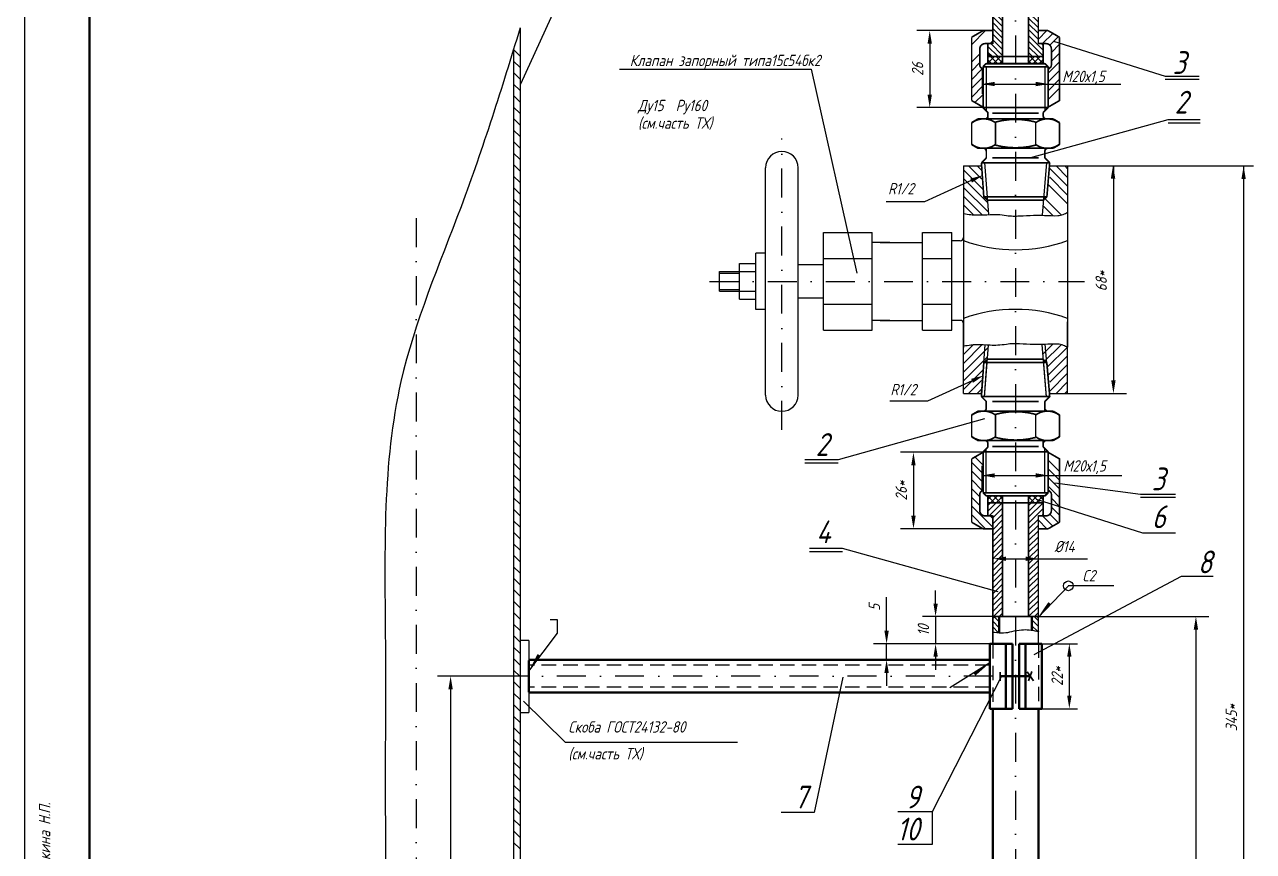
# Model space of a CAD drawing. Header units: inches. Extents: x 0 to 1942, y 0 to 841.
# Drawn here: x 0 to 377.9, y 401.4 to 655.9 of the extents above; entities that cross this region are included whole.
import ezdxf

# ---------------------------------------------------------------- set-up
doc = ezdxf.new("R2010")
doc.units = ezdxf.units.IN
doc.header["$LTSCALE"] = 0.7
doc.header["$MEASUREMENT"] = 0
doc.linetypes.add('DASHDOT', pattern=[25.4, 12.7, -6.35, 0, -6.35])
doc.linetypes.add('HIDDEN', pattern=[9.525, 6.35, -3.175])
doc.styles.get("Standard").update_dxf_attribs({"font": 'romand.shx', "width": 0.8, "oblique": 15, "height": 3.5})
doc.dimstyles.get("Standard").update_dxf_attribs({"dimtxt": 3.5, "dimasz": 4, "dimexe": 4, "dimexo": 0, "dimgap": 2, "dimtad": 1, "dimdec": 0, "dimdsep": 46, "dimtxsty": 'Standard', "dimcen": 0.09, "dimadec": 0, "dimazin": 0, "dimtfac": 1, "dimtdec": 0, "dimtmove": 0, "dimatfit": 3, "dimfxl": 0, "dimtolj": 1, "dimtzin": 0, "dimlwd": 25, "dimlwe": 25, "dimarcsym": 0})

# ---------------------------------------------------------------- blocks, each defined once
blk = doc.blocks.new('*X140')
at = {"color": 0}
for p, q in [((659.41, 734.85), (661.46, 736.89)), ((659.41, 736.65), (659.66, 736.89)), ((661.53, 735.79), (660.44, 736.89)), ((661.53, 734), (659.41, 736.12)), ((659.41, 733.05), (661.53, 735.17)), ((661.35, 732.39), (659.41, 734.32)), ((660.55, 732.39), (661.53, 733.38)), ((659.55, 732.39), (659.41, 732.52))]:
    blk.add_line(p, q, dxfattribs=at)
blk = doc.blocks.new('*D392')
at = {"color": 0, "lineweight": 25}
for p, q in [((294.74, 524.24), (269.33, 524.24)), ((273.33, 520.24), (273.33, 504.69)), ((295.5, 500.69), (269.33, 500.69))]:
    blk.add_line(p, q, dxfattribs=at)
for points in [[(272.67, 520.24), (274, 520.24), (273.33, 524.24)], [(272.67, 504.69), (274, 504.69), (273.33, 500.69)]]:
    blk.add_solid(points, dxfattribs=at)
at = {"layer": 'DEFPOINTS', "color": 0, "lineweight": 25}
for p in [(294.74, 524.24), (273.33, 500.69), (295.5, 500.69)]:
    blk.add_point(p, dxfattribs=at)
at = {"color": 0, "lineweight": 25, "insert": (269.58, 512.46), "char_height": 3.5, "attachment_point": 5, "rotation": 90}
blk.add_mtext('\\A1;26*', dxfattribs=at)
blk = doc.blocks.new('*D393')
at = {"color": 0, "lineweight": 25}
for p, q in [((294.74, 653.99), (274.34, 653.99)), ((278.34, 649.99), (278.34, 634.31)), ((294.74, 630.31), (274.34, 630.31))]:
    blk.add_line(p, q, dxfattribs=at)
for points in [[(277.67, 649.99), (279, 649.99), (278.34, 653.99)], [(277.67, 634.31), (279, 634.31), (278.34, 630.31)]]:
    blk.add_solid(points, dxfattribs=at)
at = {"layer": 'DEFPOINTS', "color": 0, "lineweight": 25}
for p in [(294.74, 653.99), (278.34, 630.31), (294.74, 630.31)]:
    blk.add_point(p, dxfattribs=at)
at = {"color": 0, "lineweight": 25, "insert": (274.59, 642.15), "char_height": 3.5, "attachment_point": 5, "rotation": 90}
blk.add_mtext('\\A1;26', dxfattribs=at)
blk = doc.blocks.new('*D395')
at = {"color": 0, "lineweight": 25}
for p, q in [((280.14, 477.69), (280.14, 481.69)), ((297.74, 473.69), (276.14, 473.69)), ((280.14, 473.69), (280.14, 465.33)), ((296.79, 465.33), (276.14, 465.33)), ((280.14, 461.33), (280.14, 457.33))]:
    blk.add_line(p, q, dxfattribs=at)
for points in [[(279.47, 477.69), (280.81, 477.69), (280.14, 473.69)], [(279.47, 461.33), (280.81, 461.33), (280.14, 465.33)]]:
    blk.add_solid(points, dxfattribs=at)
at = {"layer": 'DEFPOINTS', "color": 0, "lineweight": 25}
for p in [(297.74, 473.69), (280.14, 465.33), (296.79, 465.33)]:
    blk.add_point(p, dxfattribs=at)
at = {"color": 0, "lineweight": 25, "insert": (276.39, 469.51), "char_height": 3.5, "attachment_point": 5, "rotation": 90}
blk.add_mtext('\\A1;10', dxfattribs=at)
blk = doc.blocks.new('*D396')
at = {"color": 0, "lineweight": 25}
for p, q in [((265.07, 469.33), (265.07, 479.69)), ((296.79, 465.33), (261.07, 465.33)), ((265.07, 460.33), (265.07, 465.33)), ((296.79, 460.33), (261.07, 460.33)), ((265.07, 456.33), (265.07, 452.33))]:
    blk.add_line(p, q, dxfattribs=at)
for points in [[(264.4, 469.33), (265.74, 469.33), (265.07, 465.33)], [(264.4, 456.33), (265.74, 456.33), (265.07, 460.33)]]:
    blk.add_solid(points, dxfattribs=at)
at = {"layer": 'DEFPOINTS', "color": 0, "lineweight": 25}
for p in [(265.07, 465.33), (296.79, 465.33), (296.79, 460.33)]:
    blk.add_point(p, dxfattribs=at)
at = {"color": 0, "lineweight": 25, "insert": (261.32, 476.51), "char_height": 3.5, "attachment_point": 5, "rotation": 90}
blk.add_mtext('\\A1;5', dxfattribs=at)
blk = doc.blocks.new('*D454')
at = {"color": 0, "lineweight": 25}
for p, q in [((155.11, 455.33), (127, 455.33)), ((131, 451.33), (131, 277.69)), ((152.39, 273.69), (127, 273.69))]:
    blk.add_line(p, q, dxfattribs=at)
for points in [[(130.33, 451.33), (131.66, 451.33), (131, 455.33)], [(130.33, 277.69), (131.66, 277.69), (131, 273.69)]]:
    blk.add_solid(points, dxfattribs=at)
at = {"layer": 'DEFPOINTS', "color": 0, "lineweight": 25}
for p in [(155.11, 455.33), (131, 273.69), (152.39, 273.69)]:
    blk.add_point(p, dxfattribs=at)
at = {"color": 0, "lineweight": 25, "insert": (127.25, 364.51), "char_height": 3.5, "attachment_point": 5, "rotation": 90}
blk.add_mtext('\\A1;180**', dxfattribs=at)

msp = doc.modelspace()

# ---------------------------------------------------------------- hatches: boundary and pattern name
at = {"lineweight": 25}
h = msp.add_hatch(dxfattribs=at)
h.set_pattern_fill('ANSI31', color=256, scale=10, angle=90, style=0)
h.set_pattern_definition([(135, (-889.3834, -201.7328), (-0.8838835, -0.8838835), [])])
h.paths.add_polyline_path([(300.74, 680.99), (297.74, 680.99), (297.74, 649.99), (296.24, 649.99), (296.24, 646.77), (297.01, 645.99), (300.74, 645.99)])
h.paths.add_polyline_path([(308.74, 645.99), (313.24, 645.99), (313.24, 649.52), (312.77, 649.99), (311.74, 649.99), (311.74, 680.99), (308.74, 680.99)])

# ---------------------------------------------------------------- linework, layer by layer
for p, q in [((0, 841), (0, 0)), ((294.72, 642.87), (295.72, 643.87)), ((295.72, 643.87), (313.73, 643.87)), ((295.72, 643.87), (313.73, 643.87)), ((295.72, 643.87), (313.73, 643.87)), ((295.72, 643.87), (313.73, 643.87)), ((295.72, 643.87), (313.73, 643.87)), ((295.72, 643.81), (313.73, 643.81)), ((295.72, 643.81), (313.73, 643.81)), ((295.72, 643.81), (313.73, 643.81)), ((295.72, 643.81), (313.73, 643.81)), ((295.72, 643.81), (313.73, 643.81)), ((295.72, 643.81), (313.73, 643.81)), ((295.72, 643.81), (313.73, 643.81)), ((295.74, 642.87), (295.74, 630.31)), ((314.73, 642.87), (313.73, 643.87)), ((313.74, 642.87), (313.74, 629.31)), ((182.91, 642.17), (241.92, 642.17)), ((294.74, 640.81), (294.74, 630.31)), ((295.74, 641.81), (295.74, 629.31)), ((313.74, 641.81), (313.74, 630.31)), ((313.74, 641.8), (313.74, 629.31)), ((314.74, 640.81), (314.74, 630.31)), ((296.24, 628.81), (294.74, 630.31)), ((294.74, 630.31), (314.73, 630.31)), ((295.74, 629.31), (295.78, 629.31)), ((295.74, 629.31), (295.78, 629.31)), ((296.24, 628.81), (296.24, 626.81)), ((298.11, 628.63), (311.57, 628.63)), ((313.24, 628.81), (314.74, 630.31)), ((313.24, 628.81), (313.24, 626.81)), ((313.74, 629.31), (313.7, 629.31)), ((293.15, 626.81), (304.74, 626.81)), ((316.33, 626.81), (304.74, 626.81)), ((314.52, 626.81), (314.24, 626.81)), ((304.74, 617.81), (293.15, 617.81)), ((295.74, 617.81), (295.74, 614.81)), ((304.74, 617.81), (316.33, 617.81)), ((313.74, 617.81), (313.74, 614.81)), ((316.33, 617.81), (314.52, 617.81)), ((288.74, 612.34), (288.74, 556.97)), ((295.74, 614.81), (294.22, 613.29)), ((295.23, 613.38), (296.36, 597.38)), ((295.74, 614.81), (295.79, 614.81)), ((314.24, 613.39), (312.88, 597.17)), ((313.74, 614.81), (315.26, 613.29)), ((320.74, 612.34), (320.74, 556.59)), ((227.87, 541.85), (227.87, 611.82)), ((237.87, 541.85), (237.87, 611.82)), ((288.74, 611.84), (288.74, 556.47)), ((291.03, 607.83), (276.7, 601.34)), ((294.97, 602.84), (296.04, 601.91)), ((296.16, 601.81), (313.14, 601.81)), ((314.36, 602.84), (313.28, 601.93)), ((245.65, 561.84), (245.65, 591.84)), ((260.65, 561.84), (260.65, 591.84)), ((276.1, 561.84), (276.1, 591.84)), ((285.1, 561.84), (285.1, 591.84)), ((266.1, 588.84), (260.65, 588.84)), ((263.06, 588.84), (276.1, 588.84)), ((287.74, 589.34), (285.1, 589.34)), ((219.87, 571.34), (219.87, 582.34)), ((219.87, 582.34), (224.87, 582.34)), ((224.87, 568.17), (224.87, 585.51)), ((227.87, 585.51), (224.87, 585.51)), ((245.65, 581.97), (237.87, 581.97)), ((213.73, 573.84), (213.73, 579.84)), ((213.73, 579.84), (224.87, 579.84)), ((213.73, 579.34), (219.87, 579.34)), ((213.73, 574.34), (219.87, 574.34)), ((213.73, 573.84), (224.87, 573.84)), ((219.87, 571.34), (224.87, 571.34)), ((245.65, 571.71), (237.87, 571.71)), ((227.87, 568.17), (224.87, 568.17)), ((266.1, 564.84), (260.65, 564.84)), ((263.06, 564.84), (276.1, 564.84)), ((287.74, 564.84), (285.1, 564.84)), ((288.74, 542.34), (288.74, 564.34)), ((320.74, 542.34), (320.74, 564.4)), ((294.3, 542.34), (295.36, 557.33)), ((295.23, 541.25), (296.36, 557.23)), ((314.25, 541.23), (312.89, 557.43)), ((315.16, 542.34), (313.88, 557.55)), ((294.97, 551.84), (296.04, 552.77)), ((295.23, 541.3), (296.04, 552.77)), ((296.16, 552.87), (313.14, 552.87)), ((314.36, 551.84), (313.28, 552.75)), ((314.24, 541.29), (313.28, 552.75)), ((291.35, 546.23), (277.7, 540.01)), ((295.74, 539.87), (294.22, 541.4)), ((313.74, 539.87), (315.26, 541.4)), ((304.74, 536.87), (293.15, 536.87)), ((295.74, 539.87), (295.79, 539.87)), ((295.74, 536.87), (295.74, 539.87)), ((304.74, 536.87), (316.33, 536.87)), ((313.74, 536.87), (313.74, 539.87)), ((316.33, 536.87), (314.52, 536.87)), ((293.15, 527.87), (304.74, 527.87)), ((296.24, 525.87), (294.74, 524.37)), ((295.74, 525.37), (295.78, 525.37)), ((295.74, 512.87), (295.74, 525.37)), ((295.74, 525.37), (295.78, 525.37)), ((296.24, 525.87), (296.24, 527.87)), ((298.11, 526.05), (311.57, 526.05)), ((316.33, 527.87), (304.74, 527.87)), ((313.24, 525.87), (313.24, 527.87)), ((313.24, 525.87), (314.74, 524.37)), ((313.74, 525.37), (313.7, 525.37)), ((313.74, 512.88), (313.74, 525.37)), ((313.74, 511.81), (313.74, 525.37)), ((314.52, 527.87), (314.24, 527.87)), ((294.74, 513.87), (294.74, 524.37)), ((294.74, 524.37), (314.73, 524.37)), ((295.74, 511.81), (295.74, 524.37)), ((313.74, 512.87), (313.74, 524.37)), ((314.74, 513.87), (314.74, 524.37)), ((294.72, 511.81), (295.72, 510.81)), ((295.72, 510.87), (313.73, 510.87)), ((295.72, 510.87), (313.73, 510.87)), ((295.72, 510.87), (313.73, 510.87)), ((295.72, 510.87), (313.73, 510.87)), ((295.72, 510.87), (313.73, 510.87)), ((295.72, 510.87), (313.73, 510.87)), ((295.72, 510.87), (313.73, 510.87)), ((295.72, 510.81), (313.73, 510.81)), ((295.72, 510.81), (313.73, 510.81)), ((295.72, 510.81), (313.73, 510.81)), ((295.72, 510.81), (313.73, 510.81)), ((295.72, 510.81), (313.73, 510.81)), ((314.73, 511.81), (313.73, 510.81)), ((311.49, 473.23), (320.99, 483.15)), ((320.93, 483.28), (334.93, 483.28)), ((309.74, 473.69), (309.74, 469.53)), ((155.03, 456.91), (163.84, 468.6)), ((155.11, 466.33), (155.11, 444.22)), ((296.81, 459.44), (284.47, 451.74))]:
    msp.add_line(p, q)
at = {"lineweight": 50}
for p, q in [((20, 836), (20, 5)), ((299.74, 473.69), (299.74, 468.68)), ((309.74, 473.69), (309.74, 469.53)), ((296.79, 465.33), (296.79, 445.33)), ((303.79, 465.33), (296.79, 465.33)), ((312.79, 465.33), (305.79, 465.33)), ((312.79, 465.33), (312.79, 445.33)), ((155.07, 460.2), (155.07, 450.42)), ((296.79, 460.33), (155.11, 460.33)), ((309.25, 455.33), (300.03, 455.33)), ((296.79, 450.33), (155.11, 450.33)), ((303.79, 445.33), (296.79, 445.33)), ((297.74, 445.33), (297.74, 383.69)), ((312.79, 445.33), (305.79, 445.33)), ((311.74, 445.33), (311.74, 330.69))]:
    msp.add_line(p, q, dxfattribs=at)
at = {"linetype": 'DASHDOT'}
for p, q in [((304.74, 777.62), (304.74, 330.69)), ((232.87, 531.14), (232.87, 620.76)), ((120.39, 596.27), (120.39, 210.6)), ((210.66, 576.84), (325.97, 576.84))]:
    msp.add_line(p, q, dxfattribs=at)
at = {"lineweight": 25}
for p, q in [((152.64, 637.58), (174.14, 685.17)), ((316.44, 650.78), (350.75, 640.03)), ((152.39, 646.14), (150.39, 648.14)), ((152.39, 642.6), (150.39, 644.6)), ((152.39, 639.07), (150.39, 641.07)), ((241.92, 642.17), (255.93, 579.39)), ((350.75, 640.03), (361.22, 640.03)), ((350.75, 639.03), (361.22, 639.03)), ((152.39, 635.53), (150.39, 637.53)), ((152.39, 632), (150.39, 634)), ((152.39, 628.46), (150.39, 630.46)), ((152.39, 624.92), (150.39, 626.92)), ((309.46, 614.97), (351.63, 626.6)), ((351.63, 626.6), (361.51, 626.6)), ((351.63, 625.6), (361.51, 625.6)), ((152.39, 621.39), (150.39, 623.39)), ((152.39, 617.85), (150.39, 619.85)), ((152.39, 614.32), (150.39, 616.32)), ((152.39, 610.78), (150.39, 612.78)), ((320.74, 612.34), (377.88, 612.34)), ((334.82, 612.34), (334.82, 546.34)), ((374.86, 612.34), (374.86, 277.62)), ((152.39, 607.25), (150.39, 609.25)), ((152.39, 603.71), (150.39, 605.71)), ((152.39, 600.18), (150.39, 602.18)), ((276.7, 601.34), (264.99, 601.34)), ((152.39, 596.64), (150.39, 598.64)), ((152.39, 593.1), (150.39, 595.1)), ((152.39, 589.57), (150.39, 591.57)), ((152.39, 586.03), (150.39, 588.03)), ((152.39, 582.5), (150.39, 584.5)), ((152.39, 578.96), (150.39, 580.96)), ((152.39, 575.43), (150.39, 577.43)), ((152.39, 571.89), (150.39, 573.89)), ((152.39, 568.36), (150.39, 570.36)), ((152.39, 564.82), (150.39, 566.82)), ((152.39, 561.28), (150.39, 563.28)), ((152.39, 557.75), (150.39, 559.75)), ((152.39, 554.21), (150.39, 556.21)), ((152.39, 550.68), (150.39, 552.68)), ((152.39, 547.14), (150.39, 549.14)), ((152.39, 543.61), (150.39, 545.61)), ((152.39, 540.07), (150.39, 542.07)), ((320.74, 542.34), (338.82, 542.34)), ((152.39, 536.54), (150.39, 538.54)), ((277.7, 540.01), (266.04, 540.01)), ((152.39, 533), (150.39, 535)), ((295.19, 534.54), (250.19, 521.87)), ((152.39, 529.47), (150.39, 531.47)), ((152.39, 525.93), (150.39, 527.93)), ((152.39, 522.39), (150.39, 524.39)), ((250.19, 521.87), (239.96, 521.87)), ((152.39, 518.86), (150.39, 520.86)), ((250.19, 520.87), (239.96, 520.87)), ((152.39, 515.32), (150.39, 517.32)), ((316.81, 514.87), (343.12, 511.39)), ((152.39, 511.79), (150.39, 513.79)), ((152.39, 508.25), (150.39, 510.25)), ((343.12, 511.39), (353.9, 511.39)), ((343.12, 510.39), (353.9, 510.39)), ((152.39, 504.72), (150.39, 506.72)), ((311.07, 509.77), (343.76, 499.41)), ((152.39, 501.18), (150.39, 503.18)), ((152.39, 497.65), (150.39, 499.65)), ((343.76, 499.41), (353.9, 499.41)), ((152.39, 494.11), (150.39, 496.11)), ((152.39, 490.57), (150.39, 492.57)), ((251.5, 494.66), (241.36, 494.66)), ((251.5, 493.66), (241.36, 493.66)), ((299.37, 481.35), (251.5, 494.66)), ((301.83, 491.48), (326.89, 491.48)), ((152.39, 487.04), (150.39, 489.04)), ((152.39, 483.5), (150.39, 485.5)), ((310.45, 461.98), (355.8, 486.13)), ((355.8, 486.13), (365.46, 486.13)), ((152.39, 479.97), (150.39, 481.97)), ((152.39, 476.43), (150.39, 478.43)), ((152.39, 472.9), (150.39, 474.9)), ((163.84, 472.7), (161.57, 472.7)), ((163.84, 468.6), (163.84, 472.7)), ((299.74, 472.03), (298.23, 473.54)), ((311.74, 470.64), (309.74, 472.64)), ((311.74, 472.41), (310.46, 473.69)), ((311.74, 473.69), (364.19, 473.69)), ((152.39, 469.36), (150.39, 471.36)), ((299.74, 470.27), (297.74, 472.27)), ((299.53, 468.7), (297.74, 470.5)), ((311.46, 469.15), (309.74, 470.87)), ((360.19, 469.69), (360.19, 277.62)), ((152.39, 465.83), (150.39, 467.83)), ((155.11, 466.33), (152.39, 466.33)), ((312.79, 465.33), (323.77, 465.33)), ((152.39, 462.29), (150.39, 464.29)), ((321.27, 449.33), (321.27, 461.33)), ((152.39, 458.75), (150.39, 460.75)), ((152.39, 455.22), (150.39, 457.22)), ((152.39, 451.68), (150.39, 453.68)), ((251.65, 455.04), (242.82, 413.38)), ((300.36, 455.32), (279.05, 413.56)), ((304.07, 455.33), (303.79, 455.61)), ((152.39, 448.15), (150.39, 450.15)), ((152.39, 444.61), (150.39, 446.61)), ((153.37, 447.68), (166.27, 435.03)), ((152.39, 441.08), (150.39, 443.08)), ((152.39, 444.22), (155.11, 444.22)), ((312.79, 445.33), (323.77, 445.33)), ((152.39, 437.54), (150.39, 439.54)), ((152.39, 434.01), (150.39, 436.01)), ((166.27, 435.03), (219.27, 435.03)), ((152.39, 430.47), (150.39, 432.47)), ((152.39, 426.93), (150.39, 428.93)), ((152.39, 423.4), (150.39, 425.4)), ((152.39, 419.86), (150.39, 421.86)), ((152.39, 416.33), (150.39, 418.33)), ((152.39, 412.79), (150.39, 414.79)), ((242.82, 413.38), (232.65, 413.38)), ((279.05, 413.56), (268.53, 413.56)), ((279.05, 413.56), (279.05, 403.56)), ((152.39, 409.26), (150.39, 411.26)), ((152.39, 405.72), (150.39, 407.72)), ((152.39, 402.19), (150.39, 404.19)), ((279.05, 403.56), (268.53, 403.56))]:
    msp.add_line(p, q, dxfattribs=at)
at = {"linetype": 'Continuous'}
for p, q in [((152.39, 654.85), (152.39, 280.69)), ((150.39, 648.3), (150.39, 216.05)), ((294.72, 642.87), (314.74, 642.87)), ((293.15, 617.81), (304.74, 617.81)), ((316.33, 617.81), (304.74, 617.81)), ((288.74, 612.34), (294.3, 612.34)), ((288.74, 612.34), (294.3, 612.34)), ((288.74, 612.34), (294.24, 612.34)), ((315.16, 612.34), (320.74, 612.34)), ((315.16, 612.34), (320.74, 612.34)), ((315.24, 612.34), (320.74, 612.34)), ((294.97, 602.81), (304.74, 602.81)), ((295, 602.81), (314.36, 602.81)), ((314.36, 602.81), (304.74, 602.81)), ((245.65, 591.84), (260.65, 591.84)), ((276.1, 591.84), (285.1, 591.84)), ((245.65, 583.84), (260.65, 583.84)), ((276.1, 583.84), (285.1, 583.84)), ((245.65, 569.84), (260.65, 569.84)), ((276.1, 569.84), (285.1, 569.84)), ((245.65, 561.84), (260.65, 561.84)), ((276.1, 561.84), (285.1, 561.84)), ((294.97, 551.87), (304.74, 551.87)), ((295, 551.87), (314.36, 551.87)), ((314.36, 551.87), (304.74, 551.87)), ((288.74, 542.34), (294.24, 542.34)), ((315.24, 542.34), (320.74, 542.34)), ((293.15, 536.87), (304.74, 536.87)), ((316.33, 536.87), (304.74, 536.87)), ((294.72, 511.81), (314.74, 511.81))]:
    msp.add_line(p, q, dxfattribs=at)
at = {"color": 0}
for p, q in [((295.5, 653.99), (291.24, 649.73)), ((314.36, 653.99), (311.74, 651.37)), ((297.74, 650.84), (296.89, 649.99)), ((313.24, 649.52), (312.77, 649.99)), ((316.21, 653.14), (313.06, 649.99)), ((317.91, 652.15), (315.28, 649.52)), ((293.74, 646.84), (291.24, 644.34)), ((297.01, 645.99), (296.24, 646.77)), ((318.24, 649.79), (315.74, 647.29)), ((318.24, 647.09), (315.74, 644.59)), ((293.74, 644.15), (291.24, 641.65)), ((318.24, 644.4), (314.74, 640.9)), ((294.49, 642.2), (291.24, 638.95)), ((294.74, 639.76), (291.24, 636.26)), ((318.24, 641.7), (314.74, 638.2)), ((318.24, 639.01), (314.74, 635.51)), ((294.74, 637.06), (291.24, 633.56)), ((318.24, 636.32), (314.74, 632.82)), ((294.74, 634.38), (292.25, 631.88)), ((294.74, 634.37), (294.52, 634.15)), ((294.24, 608.35), (290.25, 612.34)), ((294.24, 611.05), (292.95, 612.34)), ((320.74, 608.79), (317.19, 612.34)), ((320.74, 611.49), (319.89, 612.34)), ((294.81, 605.09), (288.74, 611.16)), ((296.1, 601.11), (288.74, 608.47)), ((320.74, 606.1), (315.24, 611.6)), ((320.74, 603.41), (315.24, 608.91)), ((296.3, 598.21), (288.74, 605.77)), ((320.74, 600.71), (314.69, 606.76)), ((294.5, 597.32), (288.74, 603.08)), ((318.84, 597.22), (313.35, 602.72)), ((291.8, 597.32), (288.74, 600.38)), ((316.32, 597.05), (313.14, 600.23)), ((294.5, 557.36), (288.74, 551.6)), ((291.8, 557.36), (288.74, 554.3)), ((296.3, 556.47), (288.74, 548.91)), ((316.32, 557.63), (313.14, 554.45)), ((318.84, 557.46), (313.35, 551.96)), ((320.69, 556.61), (314.48, 550.4)), ((296.1, 553.57), (288.74, 546.21)), ((320.74, 553.97), (314.69, 547.92)), ((294.81, 549.59), (288.74, 543.52)), ((320.74, 551.27), (315.24, 545.77)), ((320.74, 548.58), (315.24, 543.08)), ((294.24, 546.33), (290.25, 542.34)), ((320.74, 545.89), (317.19, 542.34)), ((294.24, 543.63), (292.95, 542.34)), ((320.74, 543.19), (319.89, 542.34)), ((294.74, 520.3), (292.25, 522.8)), ((318.24, 518.36), (314.74, 521.86)), ((294.74, 517.62), (291.24, 521.12)), ((294.74, 514.92), (291.24, 518.42)), ((294.74, 520.31), (294.52, 520.53)), ((318.24, 515.67), (314.74, 519.17)), ((294.49, 512.48), (291.24, 515.73)), ((318.24, 512.98), (314.74, 516.48)), ((293.74, 510.53), (291.24, 513.03)), ((293.74, 507.84), (291.24, 510.34)), ((318.24, 510.28), (314.74, 513.78)), ((297.74, 501.15), (291.24, 507.65)), ((298.81, 508.69), (296.24, 506.12)), ((297.01, 508.69), (296.24, 507.91)), ((300.61, 508.69), (296.61, 504.69)), ((300.74, 507.03), (297.74, 504.03)), ((313.18, 508.69), (308.74, 504.25)), ((311.38, 508.69), (308.74, 506.05)), ((309.59, 508.69), (308.74, 507.84)), ((313.24, 506.95), (308.74, 502.45)), ((318.24, 507.59), (315.74, 510.09)), ((318.24, 504.89), (315.74, 507.39)), ((295.5, 500.69), (291.24, 504.95)), ((297.74, 503.84), (296.89, 504.69)), ((300.74, 505.23), (297.74, 502.23)), ((300.74, 503.43), (297.74, 500.43)), ((311.74, 503.66), (308.74, 500.66)), ((314.36, 500.69), (311.74, 503.31)), ((313.24, 505.16), (312.77, 504.69)), ((316.21, 501.54), (313.06, 504.69)), ((317.91, 502.53), (315.28, 505.16)), ((300.74, 501.64), (297.74, 498.64)), ((300.74, 499.84), (297.74, 496.84)), ((311.74, 501.86), (308.74, 498.86)), ((311.74, 500.07), (308.74, 497.07)), ((300.74, 498.05), (297.74, 495.05)), ((300.74, 496.25), (297.74, 493.25)), ((311.74, 498.27), (308.74, 495.27)), ((311.74, 496.47), (308.74, 493.47)), ((300.74, 494.45), (297.74, 491.45)), ((300.74, 492.66), (297.74, 489.66)), ((311.74, 494.68), (308.74, 491.68)), ((311.74, 492.88), (308.74, 489.88)), ((300.74, 490.86), (297.74, 487.86)), ((300.74, 489.07), (297.74, 486.07)), ((311.74, 491.09), (308.74, 488.09)), ((311.74, 489.29), (308.74, 486.29)), ((311.74, 487.49), (308.74, 484.49)), ((300.74, 487.27), (297.74, 484.27)), ((300.74, 485.47), (297.74, 482.47)), ((311.74, 485.7), (308.74, 482.7)), ((311.74, 483.9), (308.74, 480.9)), ((300.74, 483.68), (297.74, 480.68)), ((300.74, 481.88), (297.74, 478.88)), ((300.74, 480.09), (297.74, 477.09)), ((311.74, 482.11), (308.74, 479.11)), ((311.74, 480.31), (308.74, 477.31)), ((300.74, 478.29), (297.74, 475.29)), ((300.74, 476.49), (297.93, 473.69)), ((311.74, 478.51), (308.74, 475.51)), ((311.74, 476.72), (308.74, 473.72)), ((297.74, 473.05), (298.38, 473.69)), ((300.74, 474.7), (299.73, 473.69)), ((311.74, 474.92), (310.51, 473.69))]:
    msp.add_line(p, q, dxfattribs=at)
at = {"color": 0, "linetype": 'ByBlock'}
for p, q in [((294.49, 642.2), (294.49, 634.56)), ((314.74, 641.98), (314.74, 634.56)), ((294.49, 637.56), (314.74, 637.56)), ((314.74, 637.56), (337.1, 637.56)), ((294.49, 512.48), (294.49, 520.12)), ((314.74, 512.7), (314.74, 520.12)), ((294.49, 517.12), (314.74, 517.12)), ((314.74, 517.12), (337.45, 517.12)), ((297.74, 473.69), (297.74, 489.03)), ((311.74, 473.69), (311.74, 489.03))]:
    msp.add_line(p, q, dxfattribs=at)
at = {"linetype": 'HIDDEN', "lineweight": 25}
for p, q in [((297.74, 465.19), (297.74, 445.42)), ((311.74, 465.41), (311.74, 444.84)), ((296.79, 458.73), (154.74, 458.73)), ((296.79, 451.93), (154.74, 451.93))]:
    msp.add_line(p, q, dxfattribs=at)
at = {"linetype": 'Continuous', "lineweight": 50}
for p, q in [((301.79, 465.33), (301.79, 445.33)), ((303.79, 465.33), (303.79, 445.33)), ((305.79, 465.33), (305.79, 445.33)), ((307.79, 465.33), (307.79, 445.33))]:
    msp.add_line(p, q, dxfattribs=at)
at = {"linetype": 'DASHDOT', "lineweight": 25}
msp.add_line((297.74, 455.33), (150.39, 455.33), dxfattribs=at)
at = {"lineweight": 35}
for p, q in [((300.03, 456.56), (300.03, 453.96)), ((308.3, 456.66), (310.23, 453.94)), ((309.78, 456.78), (308.7, 453.94))]:
    msp.add_line(p, q, dxfattribs=at)
at = {"const_width": 0.5}
for points in [[(297.74, 680.99), (297.74, 649.87)], [(300.74, 680.99), (300.74, 643.87)], [(308.74, 680.99), (308.74, 643.87)], [(311.74, 680.99), (311.74, 649.87)], [(294.74, 653.99), (291.24, 651.97)], [(294.74, 653.99), (297.74, 653.99)], [(311.74, 653.99), (314.73, 653.99)], [(314.73, 653.99), (318.24, 651.97)], [(291.24, 651.97), (291.24, 632.46)], [(295.34, 649.99), (297.74, 649.99)], [(296.24, 649.99), (296.24, 643.87)], [(296.24, 649.99), (297.74, 649.99)], [(311.74, 649.99), (313.24, 649.99)], [(311.74, 649.99), (314.14, 649.99)], [(313.24, 649.99), (313.24, 643.87)], [(318.24, 651.97), (318.24, 632.31)], [(293.74, 648.39), (293.74, 643.36)], [(296.24, 645.99), (313.24, 645.99)], [(315.74, 648.39), (315.74, 643.36)], [(294.03, 642.65), (294.74, 641.95)], [(294.74, 642.9), (295.72, 643.87)], [(294.74, 642.87), (294.74, 630.31)], [(295.72, 643.87), (313.73, 643.87)], [(314.73, 642.87), (313.73, 643.87)], [(314.74, 642.9), (313.76, 643.87)], [(314.74, 642.87), (314.74, 630.31)], [(315.45, 642.69), (314.74, 641.98)], [(314.74, 640.83), (314.74, 630.31)], [(294.89, 630.36), (291.24, 632.46)], [(314.59, 630.36), (318.24, 632.46)], [(296.09, 628.95), (294.74, 630.31)], [(294.74, 630.31), (304.74, 630.31)], [(296.24, 628.6), (296.24, 627.81)], [(297.62, 628.63), (304.74, 628.63)], [(314.74, 630.31), (304.74, 630.31)], [(311.86, 628.63), (304.74, 628.63)], [(313.24, 628.6), (313.24, 627.81)], [(313.24, 628.6), (313.24, 627.81)], [(313.39, 628.95), (314.74, 630.31)], [(313.39, 628.95), (314.74, 630.31)], [(293.15, 626.81), (291.24, 625.71)], [(291.24, 625.71), (291.24, 618.91)], [(304.74, 626.81), (293.15, 626.81)], [(298.56, 625.86), (298.56, 618.76)], [(304.74, 626.81), (316.33, 626.81)], [(310.92, 625.86), (310.92, 618.76)], [(316.33, 626.81), (314.24, 626.81)], [(316.33, 626.81), (318.24, 625.71)], [(316.33, 626.81), (318.24, 625.71)], [(318.24, 625.71), (318.24, 618.91)], [(318.24, 625.71), (318.24, 618.91)], [(293.15, 617.81), (291.24, 618.91)], [(293.15, 617.81), (304.74, 617.81)], [(295.74, 616.81), (295.74, 615.02)], [(316.33, 617.81), (304.74, 617.81)], [(313.74, 616.81), (313.74, 615.02)], [(313.74, 616.81), (313.74, 615.02)], [(314.52, 617.81), (316.33, 617.81)], [(316.33, 617.81), (318.24, 618.91)], [(316.33, 617.81), (318.24, 618.91)], [(294.23, 613.31), (294.97, 602.81)], [(295.59, 614.66), (294.24, 613.31)], [(294.24, 613.31), (304.74, 613.31)], [(297.62, 614.81), (304.74, 614.81)], [(311.86, 614.81), (304.74, 614.81)], [(315.24, 613.31), (304.74, 613.31)], [(313.89, 614.66), (315.24, 613.31)], [(313.89, 614.66), (315.24, 613.31)], [(315.24, 613.31), (314.36, 602.81)], [(294.97, 602.84), (296.16, 601.81)], [(294.97, 602.81), (304.73, 602.81)], [(296.16, 601.81), (313.14, 601.81)], [(314.36, 602.81), (304.75, 602.81)], [(314.36, 602.84), (313.14, 601.81)], [(314.36, 602.84), (313.28, 601.93)], [(294.23, 541.37), (294.97, 551.87)], [(294.97, 551.84), (296.16, 552.87)], [(294.97, 551.87), (304.73, 551.87)], [(296.16, 552.87), (313.14, 552.87)], [(314.36, 551.87), (304.75, 551.87)], [(314.36, 551.84), (313.14, 552.87)], [(314.36, 551.84), (313.28, 552.75)], [(315.24, 541.37), (314.36, 551.87)], [(294.24, 541.37), (304.74, 541.37)], [(295.59, 540.02), (294.24, 541.37)], [(315.24, 541.37), (304.74, 541.37)], [(313.89, 540.02), (315.24, 541.37)], [(313.89, 540.02), (315.24, 541.37)], [(293.15, 536.87), (291.24, 535.77)], [(293.15, 536.87), (304.74, 536.87)], [(295.74, 537.87), (295.74, 539.67)], [(297.62, 539.87), (304.74, 539.87)], [(311.86, 539.87), (304.74, 539.87)], [(316.33, 536.87), (304.74, 536.87)], [(313.74, 537.87), (313.74, 539.67)], [(313.74, 537.87), (313.74, 539.67)], [(314.52, 536.87), (316.33, 536.87)], [(316.33, 536.87), (318.24, 535.77)], [(316.33, 536.87), (318.24, 535.77)], [(291.24, 528.97), (291.24, 535.77)], [(298.56, 528.82), (298.56, 535.92)], [(310.92, 528.82), (310.92, 535.92)], [(318.24, 528.97), (318.24, 535.77)], [(318.24, 528.97), (318.24, 535.77)], [(293.15, 527.87), (291.24, 528.97)], [(316.33, 527.87), (318.24, 528.97)], [(316.33, 527.87), (318.24, 528.97)], [(304.74, 527.87), (293.15, 527.87)], [(296.09, 525.73), (294.74, 524.37)], [(296.24, 526.08), (296.24, 526.87)], [(297.62, 526.05), (304.74, 526.05)], [(304.74, 527.87), (316.33, 527.87)], [(311.86, 526.05), (304.74, 526.05)], [(313.24, 526.08), (313.24, 526.87)], [(313.24, 526.08), (313.24, 526.87)], [(313.39, 525.73), (314.74, 524.37)], [(313.39, 525.73), (314.74, 524.37)], [(316.33, 527.87), (314.24, 527.87)], [(294.89, 524.32), (291.24, 522.22)], [(291.24, 502.71), (291.24, 522.22)], [(294.74, 511.81), (294.74, 524.37)], [(294.74, 524.37), (304.74, 524.37)], [(314.74, 524.37), (304.74, 524.37)], [(314.59, 524.32), (318.24, 522.22)], [(314.74, 513.85), (314.74, 524.37)], [(314.74, 511.81), (314.74, 524.37)], [(318.24, 502.72), (318.24, 522.37)], [(293.74, 506.29), (293.74, 511.32)], [(294.03, 512.03), (294.74, 512.73)], [(294.74, 511.78), (295.72, 510.81)], [(295.72, 510.81), (313.73, 510.81)], [(296.24, 504.69), (296.24, 510.81)], [(300.74, 473.69), (300.74, 510.81)], [(308.74, 473.69), (308.74, 510.81)], [(313.24, 504.69), (313.24, 510.81)], [(314.73, 511.81), (313.73, 510.81)], [(314.74, 511.78), (313.76, 510.81)], [(315.45, 511.99), (314.74, 512.7)], [(315.74, 506.29), (315.74, 511.32)], [(296.24, 508.69), (313.24, 508.69)], [(294.74, 500.69), (291.24, 502.71)], [(295.34, 504.69), (297.74, 504.69)], [(296.24, 504.69), (297.74, 504.69)], [(297.74, 473.69), (297.74, 504.81)], [(311.74, 473.69), (311.74, 504.81)], [(311.74, 504.69), (313.24, 504.69)], [(311.74, 504.69), (314.14, 504.69)], [(314.73, 500.69), (318.24, 502.72)], [(294.74, 500.69), (297.74, 500.69)], [(311.74, 500.69), (314.73, 500.69)], [(297.74, 473.69), (297.74, 465.33)], [(311.74, 473.69), (297.74, 473.69)], [(311.74, 473.69), (297.74, 473.69)], [(297.74, 473.69), (311.74, 473.69)], [(297.74, 473.69), (311.74, 473.69)], [(311.74, 473.69), (311.74, 465.33)]]:
    msp.add_lwpolyline(points, dxfattribs=at)
for points in [[(293.74, 648.39, -0.414214), (295.34, 649.99, -0.414214)], [(314.14, 649.99, -0.414214), (315.74, 648.39, -0.414214)], [(294.03, 642.65, -0.198912), (293.74, 643.36, -0.198912)], [(315.74, 643.36, -0.198912), (315.45, 642.65, -0.198912)], [(296.24, 627.81, -0.414214), (295.24, 626.81, -0.414214)], [(296.09, 628.95, -0.198912), (296.24, 628.6, -0.198912)], [(313.39, 628.95, 0.198912), (313.24, 628.6, 0.198912)], [(313.24, 628.6, -0.198912), (313.39, 628.95, -0.198912)], [(313.24, 627.81, 0.414214), (314.24, 626.81, 0.414214)], [(314.24, 626.81, -0.414214), (313.24, 627.81, -0.414214)], [(291.24, 625.56, -0.337742), (298.56, 625.65, -0.337742)], [(298.56, 625.86, -0.065251), (304.74, 626.67, -0.065251)], [(310.92, 625.86, 0.065251), (304.74, 626.67, 0.065251)], [(318.24, 625.56, 0.337742), (310.92, 625.65, 0.337742)], [(298.56, 618.97, -0.337742), (291.24, 619.05, -0.337742)], [(294.74, 617.81, -0.414214), (295.74, 616.81, -0.414214)], [(304.74, 617.95, -0.065251), (298.56, 618.76, -0.065251)], [(304.74, 617.95, 0.065251), (310.92, 618.76, 0.065251)], [(310.92, 618.97, 0.337742), (318.24, 619.05, 0.337742)], [(314.74, 617.81, 0.414214), (313.74, 616.81, 0.414214)], [(313.74, 616.81, -0.414214), (314.74, 617.81, -0.414214)], [(295.74, 615.02, -0.198912), (295.59, 614.66, -0.198912)], [(313.74, 615.02, 0.198912), (313.89, 614.66, 0.198912)], [(313.89, 614.66, -0.198912), (313.74, 615.02, -0.198912)], [(298.56, 535.71, 0.337742), (291.24, 535.63, 0.337742)], [(294.74, 536.87, 0.414214), (295.74, 537.87, 0.414214)], [(295.74, 539.67, 0.198912), (295.59, 540.02, 0.198912)], [(304.74, 536.73, 0.065251), (298.56, 535.92, 0.065251)], [(304.74, 536.73, -0.065251), (310.92, 535.92, -0.065251)], [(310.92, 535.71, -0.337742), (318.24, 535.63, -0.337742)], [(313.74, 539.67, -0.198912), (313.89, 540.02, -0.198912)], [(313.89, 540.02, 0.198912), (313.74, 539.67, 0.198912)], [(314.74, 536.87, -0.414214), (313.74, 537.87, -0.414214)], [(313.74, 537.87, 0.414214), (314.74, 536.87, 0.414214)], [(291.24, 529.12, 0.337742), (298.56, 529.03, 0.337742)], [(298.56, 528.82, 0.065251), (304.74, 528.01, 0.065251)], [(310.92, 528.82, -0.065251), (304.74, 528.01, -0.065251)], [(318.24, 529.12, -0.337742), (310.92, 529.03, -0.337742)], [(296.24, 526.87, 0.414214), (295.24, 527.87, 0.414214)], [(296.09, 525.73, 0.198912), (296.24, 526.08, 0.198912)], [(313.24, 526.87, -0.414214), (314.24, 527.87, -0.414214)], [(314.24, 527.87, 0.414214), (313.24, 526.87, 0.414214)], [(313.39, 525.73, -0.198912), (313.24, 526.08, -0.198912)], [(313.24, 526.08, 0.198912), (313.39, 525.73, 0.198912)], [(294.03, 512.03, 0.198912), (293.74, 511.32, 0.198912)], [(315.74, 511.32, 0.198912), (315.45, 512.03, 0.198912)], [(293.74, 506.29, 0.414214), (295.34, 504.69, 0.414214)], [(314.14, 504.69, 0.414214), (315.74, 506.29, 0.414214)]]:
    msp.add_lwpolyline(points, format="xyb", dxfattribs=at)
at = {"linetype": 'Continuous', "const_width": 0.5}
for points in [[(294.74, 642.87), (304.73, 642.87)], [(314.74, 642.87), (304.75, 642.87)], [(294.74, 511.81), (304.73, 511.81)], [(314.74, 511.81), (304.75, 511.81)]]:
    msp.add_lwpolyline(points, dxfattribs=at)
for points, format in [([(288.74, 597.71, 0.010158), (290.98, 597.39, 0.030036), (292.59, 597.3, 0.013798), (296.94, 597.41, -0.026226), (299.23, 597.41, -0.02831), (301.93, 597.12, 0.037565), (303.98, 596.94, 0.018986), (305.98, 596.99, -0.008915), (310.26, 597.18, -0.019358), (313.65, 597.13, 0.01613), (317.73, 597.06, 0.103314), (319.41, 597.43, 0.018147), (320.74, 598.09)], "xyb"), ([(288.74, 556.97, -0.010158), (290.98, 557.29, -0.030036), (292.59, 557.39, -0.013798), (296.94, 557.27, 0.026226), (299.23, 557.27, 0.02831), (301.93, 557.56, -0.037565), (303.98, 557.74, -0.018986), (305.98, 557.69, 0.008915), (310.26, 557.5, 0.019358), (313.65, 557.55, -0.01613), (317.73, 557.62, -0.103314), (319.41, 557.25, -0.018147), (320.74, 556.59)], "xyb"), ([(311.49, 473.23, 0, 1, 0), (315.2, 477.81, 1, 1, 0)], "xyseb"), ([(297.88, 468.98, 0.005268), (298.27, 468.89, 0.069654), (301.06, 468.69, 0.045006), (303.59, 469.09, -0.037919), (306.59, 469.61, -0.090658), (311.23, 469.21, -0.007944), (311.88, 469.03)], "xyb"), ([(155.03, 456.91, 0, 1, 0), (158.18, 461.9, 1, 1, 0)], "xyseb"), ([(296.81, 459.44, 0, 1, 0), (292.08, 455.91, 1, 1, 0)], "xyseb")]:
    msp.add_lwpolyline(points, format=format)
msp.add_circle((320.99, 483.15), 1.5)
for centre, radius, start, end in [((232.87, 611.82), 5, 0, 180), ((314.52, 623.81), 6.03, 270, 308.0127), ((287.74, 590.34), 1, 270, 0), ((304.74, 633.98), 47.39, 250.267, 289.733), ((304.74, 520.83), 47.39, 70.267, 109.733), ((287.74, 563.84), 1, 0, 90), ((232.87, 541.85), 5, 180, 0), ((314.52, 530.87), 6.03, 51.9873, 90)]:
    msp.add_arc(centre, radius, start, end)
at = {"lineweight": 25}
msp.add_open_spline([(152.39, 654.85), (146.78, 636.39), (135.32, 599.91), (109.46, 540.22), (111.24, 477.38), (110.82, 425.92), (111.14, 380.13), (109.4, 338.73), (111.19, 296.06), (106.75, 262.19), (116.67, 234.37), (137.33, 222.35), (145.08, 218.57), (152.22, 215.18), (152.39, 215.1)], degree=3, knots=[12.112659, 12.112659, 12.112659, 12.112659, 70.057864, 126.91747, 204.921539, 254.684611, 281.974035, 342.176642, 379.097629, 409.608145, 444.817237, 459.291905, 477.246496, 477.68738, 477.68738, 477.68738, 477.68738], dxfattribs=at)
at = {"color": 0, "linetype": 'ByBlock'}
for points in [[(298.35, 638.23), (298.35, 636.9), (294.35, 637.56)], [(310.96, 638.23), (310.96, 636.9), (314.96, 637.56)], [(298.35, 516.45), (298.35, 517.78), (294.35, 517.12)], [(310.96, 516.45), (310.96, 517.78), (314.96, 517.12)]]:
    msp.add_solid(points, dxfattribs=at)
at = {"lineweight": 25}
for points in [[(334.04, 608.49), (335.38, 608.49), (334.71, 612.49)], [(374.19, 608.31), (375.52, 608.31), (374.86, 612.31)], [(334.15, 546.34), (335.49, 546.34), (334.82, 542.34)], [(301.83, 492.15), (301.83, 490.81), (297.83, 491.48)], [(307.83, 492.15), (307.83, 490.81), (311.83, 491.48)], [(359.52, 469.69), (360.86, 469.69), (360.19, 473.69)]]:
    msp.add_solid(points, dxfattribs=at)
for points in [[(290.76, 608.44), (291.31, 607.22), (294.68, 609.48)], [(291.08, 546.84), (291.63, 545.63), (294.99, 547.89)]]:
    msp.add_solid(points)
at = {"lineweight": 50}
for points in [[(320.6, 461.33), (321.94, 461.33), (321.27, 465.33)], [(320.6, 449.33), (321.94, 449.33), (321.27, 445.33)]]:
    msp.add_solid(points, dxfattribs=at)
at = {"layer": 'DEFPOINTS', "color": 0, "linetype": 'ByBlock'}
for p in [(295.72, 643.87), (295.72, 643.87), (304.74, 643.08), (304.74, 643.08), (308.74, 643.08), (309.54, 643.87), (313.74, 643.86), (313.76, 643.87), (313.76, 643.87), (294.49, 642.2), (314.74, 641.98), (314.74, 637.56), (295.59, 626.81), (313.89, 626.81), (232.87, 616.82), (295.59, 617.81), (313.89, 617.81), (320.74, 612.34), (295.97, 602.91), (296.04, 601.91), (296.04, 601.91), (313.28, 601.93), (313.28, 601.93), (313.37, 602.93), (213.73, 576.84), (333.55, 563.69), (295.97, 551.77), (296.04, 552.77), (296.04, 552.77), (313.28, 552.75), (313.28, 552.75), (313.37, 551.75), (320.74, 542.34), (232.87, 536.85), (295.59, 536.87), (313.89, 536.87), (295.59, 527.87), (313.89, 527.87), (314.74, 517.12), (294.49, 512.48), (295.72, 510.81), (295.72, 510.81), (304.74, 511.6), (304.74, 511.6), (308.74, 511.6), (309.54, 510.81), (313.74, 510.82), (313.76, 510.81), (313.76, 510.81), (314.74, 512.7), (30.74, 476.1)]:
    msp.add_point(p, dxfattribs=at)

# ---------------------------------------------------------------- block references
at = {"xscale": -1, "rotation": 90}
for p in [(1033.13, 1305.41), (1045.36, 1305.41)]:
    msp.add_blockref('*X140', p, dxfattribs=at)
at = {"rotation": 90}
for p in [(1033.13, -150.73), (1045.36, -150.73)]:
    msp.add_blockref('*X140', p, dxfattribs=at)

# ---------------------------------------------------------------- texts
at = {"lineweight": 25, "char_height": 3.5, "attachment_point": 1}
for s, insert, width in [('Клапан запорный типа15с54бк2', (186.1, 646.57), 70.9958), ('М20х1,5', (319.07, 641.66), 35.6639), ('Ду15  Ру160', (188.62, 632.7), 41.1648), ('(см.часть ТХ)', (188.62, 627.29), 43.7185), ('R1/2', (265.52, 607.1), 32.719), ('R1/2', (266.24, 545.29), 32.719), ('М20х1,5', (319.41, 521.81), 35.6639), ('С2', (325.29, 488.01), 18.5414), ('Скоба ГОСТ24132-80', (167.2, 441.48), 61.6869), ('(см.часть ТХ)', (167.2, 433.23), 69.9357)]:
    msp.add_mtext(s, dxfattribs=dict(at, insert=insert, width=width))
at = {"lineweight": 35, "char_height": 7, "width": 25.8231, "attachment_point": 1}
for s, insert in [('3', (353.02, 647.65)), ('2', (353.66, 635.48)), ('2', (243.26, 530.14)), ('3', (346.59, 519.54)), ('6', (346.65, 507.9)), ('4', (243.42, 503.27)), ('8', (360.77, 494.01)), ('7', (236.61, 421.66)), ('9', (270.9, 421.66)), ('10', (268.22, 411.8))]:
    msp.add_mtext(s, dxfattribs=dict(at, insert=insert))
at = {"lineweight": 25, "char_height": 3.5, "attachment_point": 5, "rotation": 90}
for s, insert in [('\\A1;68*', (331.07, 576.91)), ('\\A1;22*', (317.52, 455.33)), ('\\A1;345*', (371.11, 442.56))]:
    msp.add_mtext(s, dxfattribs=dict(at, insert=insert))
at = {"lineweight": 25, "insert": (319.8, 495.23), "char_height": 3.5, "attachment_point": 5}
msp.add_mtext('\\A1;%%C14', dxfattribs=at)
at = {"lineweight": 25, "insert": (4.41, 312.88), "char_height": 3.5, "width": 273.9552, "attachment_point": 1, "rotation": 90}
msp.add_mtext('Разрешена сдача в архив                Аняйкина Н.П.', dxfattribs=at)

# ---------------------------------------------------------------- dimensions: what is measured, and where the dimension line sits
at = {"lineweight": 25}
for base, p1, p2, text, picture, middle in [((278.34, 630.31), (294.74, 653.99), (294.74, 630.31), '26', '*D393', (274.59, 642.15)), ((273.33, 500.69), (294.74, 524.24), (295.5, 500.69), '26*', '*D392', (269.58, 512.46)), ((280.14, 465.33), (297.74, 473.69), (296.79, 465.33), '10', '*D395', (276.39, 469.51)), ((131, 273.69), (155.11, 455.33), (152.39, 273.69), '180**', '*D454', (127.25, 364.51))]:
    dim = msp.add_linear_dim(base=base, p1=p1, p2=p2, angle=90, text=text, dimstyle='Standard', dxfattribs=at)
    dim.commit()
    dim.dimension.update_dxf_attribs({"geometry": picture, "text_midpoint": middle})
dim = msp.add_linear_dim(base=(265.07, 465.33), p1=(296.79, 460.33), p2=(296.79, 465.33), angle=90, dimstyle='Standard', dxfattribs=at)
dim.commit()
dim.dimension.update_dxf_attribs({"geometry": '*D396', "text_midpoint": (261.32, 476.51)})

doc.saveas('drawing.dxf')
